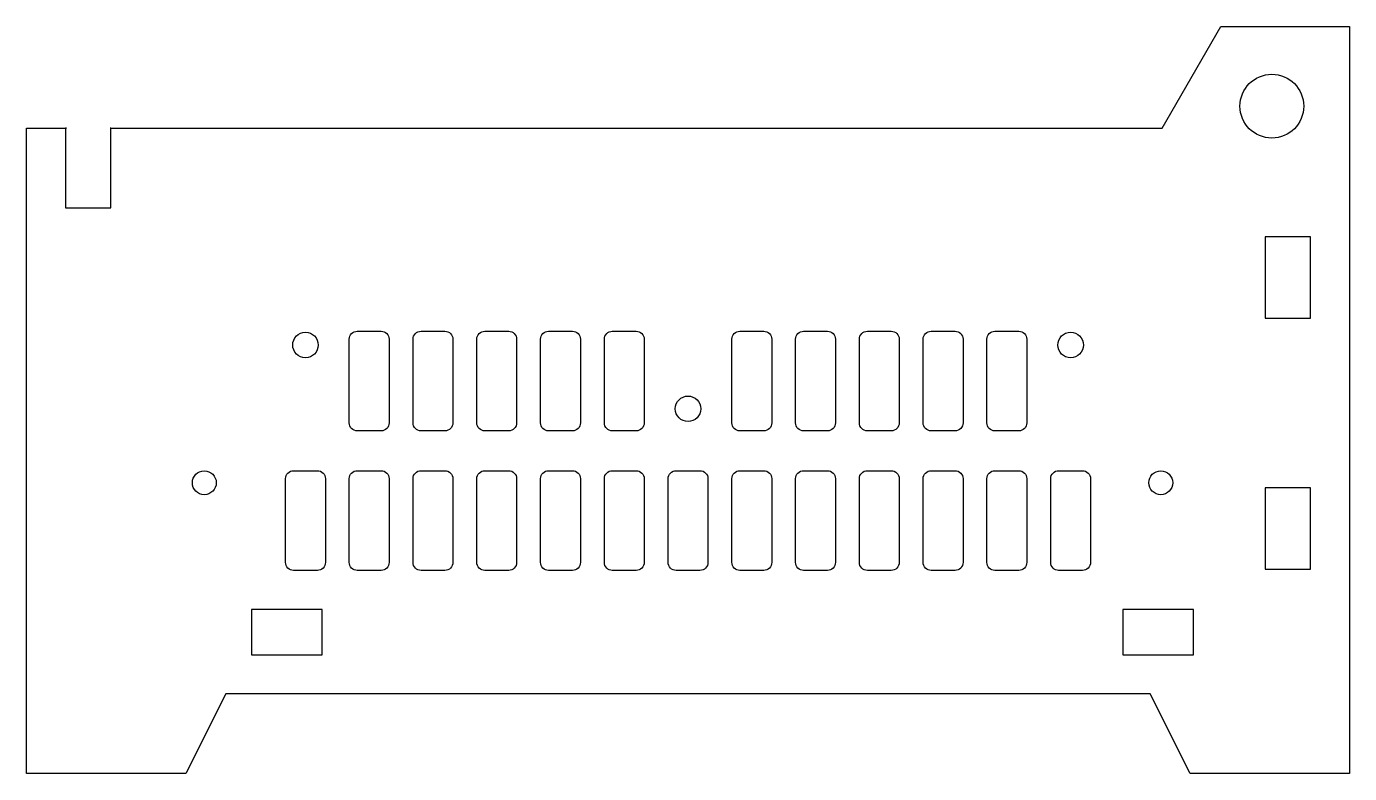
# Model space of a CAD drawing. Header units: millimetres. Extents: x -337 to -171, y -44 to 50.
import ezdxf

# ---------------------------------------------------------------- set-up
doc = ezdxf.new("R2010")
doc.units = ezdxf.units.MM
doc.layers.get('0').update_dxf_attribs({"linetype": 'CONTINUOUS'})

msp = doc.modelspace()

# ---------------------------------------------------------------- linework, layer by layer
for points in [[(-326.43, 37.08), (-326.53, 37.08), (-326.53, 37.08), (-322.73, 37.08), (-322.73, 37.09), (-194.53, 37.09), (-187.17, 49.83), (-171.03, 49.83), (-171.03, -43.92), (-191.03, -43.92), (-196.03, -33.92), (-312.03, -33.92), (-317.03, -43.92), (-337.03, -43.92), (-337.03, 37.09), (-332.03, 37.09), (-332.03, 37.08), (-332.03, 37.08), (-332.03, 37.08), (-332.13, 37.08), (-332.13, 27.08), (-332.03, 27.08), (-332.03, 27.09), (-326.53, 27.09), (-326.53, 27.08), (-326.43, 27.08)], [(-181.63, 13.23), (-175.93, 13.23), (-175.93, 23.43), (-181.63, 23.43)], [(-175.93, -18.27), (-175.93, -8.07), (-181.63, -8.07), (-181.63, -18.27)], [(-308.8, -29.02), (-299.95, -29.02), (-299.95, -23.32), (-308.8, -23.32)], [(-199.47, -29.02), (-190.62, -29.02), (-190.62, -23.32), (-199.47, -23.32)]]:
    msp.add_lwpolyline(points, close=True)
for points in [[(-292.53, 11.59, -0.414214), (-291.53, 10.59), (-291.53, 0.08, -0.414214), (-292.53, -0.92), (-295.53, -0.92, -0.414214), (-296.53, 0.08), (-296.53, 10.59, -0.414214), (-295.53, 11.59)], [(-284.53, 11.59, -0.414214), (-283.53, 10.59), (-283.53, 0.08, -0.414214), (-284.53, -0.92), (-287.53, -0.92, -0.414214), (-288.53, 0.08), (-288.53, 10.59, -0.414214), (-287.53, 11.59)], [(-276.53, 11.59, -0.414214), (-275.53, 10.59), (-275.53, 0.08, -0.414214), (-276.53, -0.92), (-279.53, -0.92, -0.414214), (-280.53, 0.08), (-280.53, 10.59, -0.414214), (-279.53, 11.59)], [(-268.53, 11.59, -0.414214), (-267.53, 10.59), (-267.53, 0.08, -0.414214), (-268.53, -0.92), (-271.53, -0.92, -0.414214), (-272.53, 0.08), (-272.53, 10.59, -0.414214), (-271.53, 11.59)], [(-260.53, 11.59, -0.414214), (-259.53, 10.59), (-259.53, 0.08, -0.414214), (-260.53, -0.92), (-263.53, -0.92, -0.414214), (-264.53, 0.08), (-264.53, 10.59, -0.414214), (-263.53, 11.59)], [(-244.53, 11.59, -0.414214), (-243.53, 10.59), (-243.53, 0.08, -0.414214), (-244.53, -0.92), (-247.53, -0.92, -0.414214), (-248.53, 0.08), (-248.53, 10.59, -0.414214), (-247.53, 11.59)], [(-236.53, 11.59, -0.414214), (-235.53, 10.59), (-235.53, 0.08, -0.414214), (-236.53, -0.92), (-239.53, -0.92, -0.414214), (-240.53, 0.08), (-240.53, 10.59, -0.414214), (-239.53, 11.59)], [(-228.53, 11.59, -0.414214), (-227.53, 10.59), (-227.53, 0.08, -0.414214), (-228.53, -0.92), (-231.53, -0.92, -0.414214), (-232.53, 0.08), (-232.53, 10.59, -0.414214), (-231.53, 11.59)], [(-220.53, 11.59, -0.414214), (-219.53, 10.59), (-219.53, 0.08, -0.414214), (-220.53, -0.92), (-223.53, -0.92, -0.414214), (-224.53, 0.08), (-224.53, 10.59, -0.414214), (-223.53, 11.59)], [(-212.53, 11.59, -0.414214), (-211.53, 10.59), (-211.53, 0.08, -0.414214), (-212.53, -0.92), (-215.53, -0.92, -0.414214), (-216.53, 0.08), (-216.53, 10.59, -0.414214), (-215.53, 11.59)], [(-300.53, -5.91, -0.414214), (-299.53, -6.91), (-299.53, -17.42, -0.414214), (-300.53, -18.42), (-303.53, -18.42, -0.414214), (-304.53, -17.42), (-304.53, -6.91, -0.414214), (-303.53, -5.91)], [(-292.53, -5.91, -0.414214), (-291.53, -6.91), (-291.53, -17.42, -0.414214), (-292.53, -18.42), (-295.53, -18.42, -0.414214), (-296.53, -17.42), (-296.53, -6.91, -0.414214), (-295.53, -5.91)], [(-284.53, -5.91, -0.414214), (-283.53, -6.91), (-283.53, -17.42, -0.414214), (-284.53, -18.42), (-287.53, -18.42, -0.414214), (-288.53, -17.42), (-288.53, -6.91, -0.414214), (-287.53, -5.91)], [(-276.53, -5.91, -0.414214), (-275.53, -6.91), (-275.53, -17.42, -0.414214), (-276.53, -18.42), (-279.53, -18.42, -0.414214), (-280.53, -17.42), (-280.53, -6.91, -0.414214), (-279.53, -5.91)], [(-268.53, -5.91, -0.414214), (-267.53, -6.91), (-267.53, -17.42, -0.414214), (-268.53, -18.42), (-271.53, -18.42, -0.414214), (-272.53, -17.42), (-272.53, -6.91, -0.414214), (-271.53, -5.91)], [(-260.53, -5.91, -0.414214), (-259.53, -6.91), (-259.53, -17.42, -0.414214), (-260.53, -18.42), (-263.53, -18.42, -0.414214), (-264.53, -17.42), (-264.53, -6.91, -0.414214), (-263.53, -5.91)], [(-252.53, -5.91, -0.414214), (-251.53, -6.91), (-251.53, -17.42, -0.414214), (-252.53, -18.42), (-255.53, -18.42, -0.414214), (-256.53, -17.42), (-256.53, -6.91, -0.414214), (-255.53, -5.91)], [(-244.53, -5.91, -0.414214), (-243.53, -6.91), (-243.53, -17.42, -0.414214), (-244.53, -18.42), (-247.53, -18.42, -0.414214), (-248.53, -17.42), (-248.53, -6.91, -0.414214), (-247.53, -5.91)], [(-236.53, -5.91, -0.414214), (-235.53, -6.91), (-235.53, -17.42, -0.414214), (-236.53, -18.42), (-239.53, -18.42, -0.414214), (-240.53, -17.42), (-240.53, -6.91, -0.414214), (-239.53, -5.91)], [(-228.53, -5.91, -0.414214), (-227.53, -6.91), (-227.53, -17.42, -0.414214), (-228.53, -18.42), (-231.53, -18.42, -0.414214), (-232.53, -17.42), (-232.53, -6.91, -0.414214), (-231.53, -5.91)], [(-220.53, -5.91, -0.414214), (-219.53, -6.91), (-219.53, -17.42, -0.414214), (-220.53, -18.42), (-223.53, -18.42, -0.414214), (-224.53, -17.42), (-224.53, -6.91, -0.414214), (-223.53, -5.91)], [(-212.53, -5.91, -0.414214), (-211.53, -6.91), (-211.53, -17.42, -0.414214), (-212.53, -18.42), (-215.53, -18.42, -0.414214), (-216.53, -17.42), (-216.53, -6.91, -0.414214), (-215.53, -5.91)], [(-204.53, -5.91, -0.414214), (-203.53, -6.91), (-203.53, -17.42, -0.414214), (-204.53, -18.42), (-207.53, -18.42, -0.414214), (-208.53, -17.42), (-208.53, -6.91, -0.414214), (-207.53, -5.91)]]:
    msp.add_lwpolyline(points, format="xyb", close=True)
for centre, radius in [((-180.78, 39.83), 4), ((-302.03, 9.86), 1.6), ((-206.03, 9.86), 1.6), ((-254.03, 1.86), 1.6), ((-314.72, -7.42), 1.5), ((-194.72, -7.42), 1.5)]:
    msp.add_circle(centre, radius)

doc.saveas('drawing.dxf')
